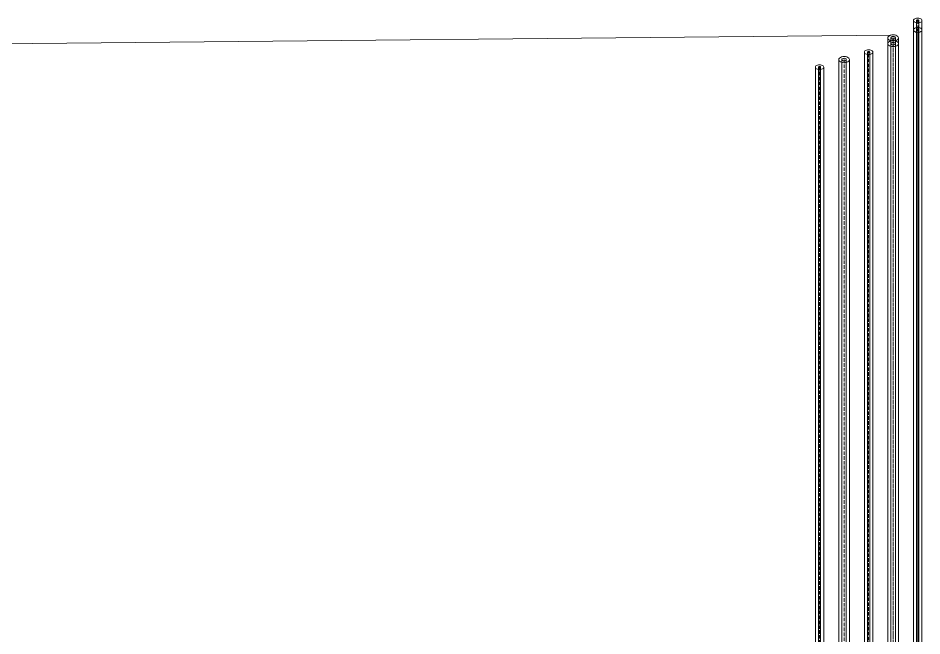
# Model space of a CAD drawing. Header units: millimetres. Extents: x -88595 to 880822, y -1054509 to -148035.
# Drawn here: x 441604 to 444207, y -315764 to -313985 of the extents above; entities that cross this region are included whole.
import ezdxf

# ---------------------------------------------------------------- set-up
doc = ezdxf.new("R2010")
doc.units = ezdxf.units.MM
doc.linetypes.add('$12$ADSK_Осевая', pattern=[14, 10, -2, 0, -2])
for name, color, linetype, lineweight in [('Изоляция', 7, 'Continuous', 18), ('Марки', 7, 'Continuous', 20), ('Трубопровод', 7, 'Continuous', 18)]:
    doc.layers.add(name, color=color, linetype=linetype, lineweight=lineweight)

msp = doc.modelspace()

# ---------------------------------------------------------------- linework, layer by layer
at = {"layer": 'Изоляция', "color": 190, "true_color": 0x8000ff}
for p, q in [((444182.4, -313992.1), (444182.4, -317322.1)), ((444206.8, -317322.1), (444206.8, -313992.1)), ((444041, -314083.3), (444041, -317341.4)), ((444065.4, -317341.4), (444065.4, -314083.3)), ((443899.9, -314126.4), (443899.9, -317147.4)), ((443924.2, -317147.4), (443924.2, -314126.4))]:
    msp.add_line(p, q, dxfattribs=at)
at = {"layer": 'Изоляция', "color": 134, "true_color": 0x00a6a6}
for p, q in [((444108.6, -314042.2), (444108.6, -317335)), ((444139.3, -317335), (444139.3, -314042.2)), ((443967.4, -314104.7), (443967.4, -317093.7)), ((443998.1, -317093.7), (443998.1, -314104.7))]:
    msp.add_line(p, q, dxfattribs=at)
at = {"layer": 'Изоляция', "color": 190, "true_color": 0x8000ff}
for points in [[(444186, -313987.2, 0), (444184.1, -313988.6, 0), (444182.9, -313990.3, 0), (444182.4, -313992.1, 0), (444182.9, -313994, 0), (444184.1, -313995.7, 0), (444186, -313997.1, 0)], [(444203.2, -313987.2, 0), (444200.7, -313986.1, 0), (444197.8, -313985.4, 0), (444194.6, -313985.1, 0), (444191.5, -313985.4, 0), (444188.5, -313986.1, 0), (444186, -313987.2, 0)], [(444203.2, -313997.1, 0), (444205.2, -313995.7, 0), (444206.4, -313994, 0), (444206.8, -313992.1, 0), (444206.4, -313990.3, 0), (444205.2, -313988.6, 0), (444203.2, -313987.2, 0)], [(444186, -314014.3, 0), (444184.1, -314015.7, 0), (444182.9, -314017.4, 0), (444182.4, -314019.2, 0), (444182.9, -314021.1, 0), (444184.1, -314022.7, 0), (444186, -314024.2, 0)], [(444186, -313997.1, 0), (444188.5, -313998.2, 0), (444191.5, -313998.9, 0), (444194.6, -313999.2, 0), (444197.8, -313998.9, 0), (444200.7, -313998.2, 0), (444203.2, -313997.1, 0)], [(444203.2, -314014.3, 0), (444200.7, -314013.1, 0), (444197.8, -314012.4, 0), (444194.6, -314012.2, 0), (444191.5, -314012.4, 0), (444188.5, -314013.1, 0), (444186, -314014.3, 0)], [(444203.2, -314024.2, 0), (444205.2, -314022.7, 0), (444206.4, -314021.1, 0), (444206.8, -314019.2, 0), (444206.4, -314017.4, 0), (444205.2, -314015.7, 0), (444203.2, -314014.3, 0)], [(444186, -314024.2, 0), (444188.5, -314025.3, 0), (444191.5, -314026, 0), (444194.6, -314026.3, 0), (444197.8, -314026, 0), (444200.7, -314025.3, 0), (444203.2, -314024.2, 0)], [(444044.6, -314078.3, 0), (444042.7, -314079.7, 0), (444041.4, -314081.4, 0), (444041, -314083.3, 0), (444041.4, -314085.1, 0), (444042.7, -314086.8, 0), (444044.6, -314088.2, 0)], [(444061.8, -314078.3, 0), (444059.3, -314077.2, 0), (444056.4, -314076.5, 0), (444053.2, -314076.2, 0), (444050.1, -314076.5, 0), (444047.1, -314077.2, 0), (444044.6, -314078.3, 0)], [(444044.6, -314088.2, 0), (444047.1, -314089.4, 0), (444050.1, -314090.1, 0), (444053.2, -314090.3, 0), (444056.4, -314090.1, 0), (444059.3, -314089.4, 0), (444061.8, -314088.2, 0)], [(444061.8, -314088.2, 0), (444063.7, -314086.8, 0), (444065, -314085.1, 0), (444065.4, -314083.3, 0), (444065, -314081.4, 0), (444063.7, -314079.7, 0), (444061.8, -314078.3, 0)], [(443903.5, -314121.5, 0), (443901.5, -314122.9, 0), (443900.3, -314124.6, 0), (443899.9, -314126.4, 0), (443900.3, -314128.3, 0), (443901.5, -314130, 0), (443903.5, -314131.4, 0)], [(443920.7, -314121.5, 0), (443918.1, -314120.4, 0), (443915.2, -314119.7, 0), (443912.1, -314119.4, 0), (443908.9, -314119.7, 0), (443906, -314120.4, 0), (443903.5, -314121.5, 0)], [(443920.7, -314131.4, 0), (443922.6, -314130, 0), (443923.8, -314128.3, 0), (443924.2, -314126.4, 0), (443923.8, -314124.6, 0), (443922.6, -314122.9, 0), (443920.7, -314121.5, 0)], [(443903.5, -314131.4, 0), (443906, -314132.5, 0), (443908.9, -314133.2, 0), (443912.1, -314133.5, 0), (443915.2, -314133.2, 0), (443918.1, -314132.5, 0), (443920.7, -314131.4, 0)]]:
    msp.add_polyline3d(points, dxfattribs=at)
at = {"layer": 'Изоляция', "color": 134, "true_color": 0x00a6a6}
for points in [[(444113.1, -314035.9, 0), (444110.6, -314037.7, 0), (444109.1, -314039.9, 0), (444108.6, -314042.2, 0), (444109.1, -314044.5, 0), (444110.6, -314046.6, 0), (444113.1, -314048.4, 0)], [(444134.8, -314035.9, 0), (444131.6, -314034.5, 0), (444127.9, -314033.6, 0), (444123.9, -314033.3, 0), (444119.9, -314033.6, 0), (444116.2, -314034.5, 0), (444113.1, -314035.9, 0)], [(444134.8, -314048.4, 0), (444137.2, -314046.6, 0), (444138.7, -314044.5, 0), (444139.3, -314042.2, 0), (444138.7, -314039.9, 0), (444137.2, -314037.7, 0), (444134.8, -314035.9, 0)], [(444113.1, -314052.3, 0), (444110.6, -314054.1, 0), (444109.1, -314056.3, 0), (444108.6, -314058.6, 0), (444109.1, -314060.8, 0), (444110.6, -314063, 0), (444113.1, -314064.8, 0)], [(444113.1, -314048.4, 0), (444116.2, -314049.8, 0), (444119.9, -314050.7, 0), (444123.9, -314051, 0), (444127.9, -314050.7, 0), (444131.6, -314049.8, 0), (444134.8, -314048.4, 0)], [(444134.8, -314052.3, 0), (444131.6, -314050.9, 0), (444127.9, -314050, 0), (444123.9, -314049.7, 0), (444119.9, -314050, 0), (444116.2, -314050.9, 0), (444113.1, -314052.3, 0)], [(444113.1, -314064.8, 0), (444116.2, -314066.2, 0), (444119.9, -314067.1, 0), (444123.9, -314067.4, 0), (444127.9, -314067.1, 0), (444131.6, -314066.2, 0), (444134.8, -314064.8, 0)], [(444134.8, -314064.8, 0), (444137.2, -314063, 0), (444138.7, -314060.8, 0), (444139.3, -314058.6, 0), (444138.7, -314056.3, 0), (444137.2, -314054.1, 0), (444134.8, -314052.3, 0)], [(443993.6, -314098.4, 0), (443990.4, -314097, 0), (443986.7, -314096.2, 0), (443982.8, -314095.8, 0), (443978.8, -314096.2, 0), (443975.1, -314097, 0), (443971.9, -314098.4, 0)], [(443971.9, -314098.4, 0), (443969.5, -314100.3, 0), (443967.9, -314102.4, 0), (443967.4, -314104.7, 0), (443967.9, -314107, 0), (443969.5, -314109.1, 0), (443971.9, -314111, 0)], [(443971.9, -314111, 0), (443975.1, -314112.4, 0), (443978.8, -314113.3, 0), (443982.8, -314113.6, 0), (443986.7, -314113.3, 0), (443990.4, -314112.4, 0), (443993.6, -314111, 0)], [(443993.6, -314111, 0), (443996.1, -314109.1, 0), (443997.6, -314107, 0), (443998.1, -314104.7, 0), (443997.6, -314102.4, 0), (443996.1, -314100.3, 0), (443993.6, -314098.4, 0)]]:
    msp.add_polyline3d(points, dxfattribs=at)
at = {"layer": 'Марки'}
msp.add_line((425760.3, -314214.2), (444116.2, -314034.5), dxfattribs=at)
at = {"layer": 'Трубопровод', "color": 190, "true_color": 0x8000ff}
for p, q in [((444191.4, -313992.1), (444191.4, -317322.1)), ((444197.8, -317322.1), (444197.8, -313992.1)), ((444050, -314083.3), (444050, -317341.4)), ((444056.4, -317341.4), (444056.4, -314083.3)), ((443908.9, -314126.4), (443908.9, -317147.4)), ((443915.2, -317147.4), (443915.2, -314126.4))]:
    msp.add_line(p, q, dxfattribs=at)
at = {"layer": 'Трубопровод', "color": 190, "linetype": '$12$ADSK_Осевая', "true_color": 0x8000ff}
for p, q in [((444194.6, -313992.1), (444194.6, -317292.8)), ((444194.6, -313992.1), (444194.6, -317292.8)), ((444194.6, -317322.1), (444194.6, -314019.2)), ((444194.6, -317322.1), (444194.6, -314019.2)), ((444053.2, -317341.4), (444053.2, -314083.3)), ((444053.2, -317341.4), (444053.2, -314083.3)), ((443912.1, -314126.4), (443912.1, -317147.4)), ((443912.1, -314126.4), (443912.1, -317147.4))]:
    msp.add_line(p, q, dxfattribs=at)
at = {"layer": 'Трубопровод', "color": 134, "true_color": 0x00a6a6}
for p, q in [((444117.6, -314042.2), (444117.6, -317335)), ((444130.3, -317335), (444130.3, -314042.2)), ((443976.4, -314104.7), (443976.4, -317093.7)), ((443989.1, -317093.7), (443989.1, -314104.7))]:
    msp.add_line(p, q, dxfattribs=at)
at = {"layer": 'Трубопровод', "color": 134, "linetype": '$12$ADSK_Осевая', "true_color": 0x00a6a6}
for p, q in [((444123.9, -314042.2), (444123.9, -317311.7)), ((444123.9, -314042.2), (444123.9, -317311.7)), ((444123.9, -314058.6), (444123.9, -317335)), ((444123.9, -314058.6), (444123.9, -317335)), ((443982.8, -314104.7), (443982.8, -317093.7)), ((443982.8, -314104.7), (443982.8, -317093.7))]:
    msp.add_line(p, q, dxfattribs=at)
at = {"layer": 'Трубопровод', "color": 190, "true_color": 0x8000ff}
for points in [[(444192.4, -313990.8, 0), (444191.9, -313991.2, 0), (444191.6, -313991.7, 0), (444191.4, -313992.1, 0), (444191.6, -313992.6, 0), (444191.9, -313993.1, 0), (444192.4, -313993.4, 0)], [(444196.9, -313990.8, 0), (444196.2, -313990.6, 0), (444195.4, -313990.4, 0), (444194.6, -313990.3, 0), (444193.8, -313990.4, 0), (444193, -313990.6, 0), (444192.4, -313990.8, 0)], [(444192.4, -313993.4, 0), (444193, -313993.7, 0), (444193.8, -313993.9, 0), (444194.6, -313994, 0), (444195.4, -313993.9, 0), (444196.2, -313993.7, 0), (444196.9, -313993.4, 0)], [(444196.9, -313993.4, 0), (444197.4, -313993.1, 0), (444197.7, -313992.6, 0), (444197.8, -313992.1, 0), (444197.7, -313991.7, 0), (444197.4, -313991.2, 0), (444196.9, -313990.8, 0)], [(444192.4, -314017.9, 0), (444191.9, -314018.3, 0), (444191.6, -314018.8, 0), (444191.4, -314019.2, 0), (444191.6, -314019.7, 0), (444191.9, -314020.2, 0), (444192.4, -314020.5, 0)], [(444196.9, -314017.9, 0), (444196.2, -314017.6, 0), (444195.4, -314017.5, 0), (444194.6, -314017.4, 0), (444193.8, -314017.5, 0), (444193, -314017.6, 0), (444192.4, -314017.9, 0)], [(444196.9, -314020.5, 0), (444197.4, -314020.2, 0), (444197.7, -314019.7, 0), (444197.8, -314019.2, 0), (444197.7, -314018.8, 0), (444197.4, -314018.3, 0), (444196.9, -314017.9, 0)], [(444192.4, -314020.5, 0), (444193, -314020.8, 0), (444193.8, -314021, 0), (444194.6, -314021.1, 0), (444195.4, -314021, 0), (444196.2, -314020.8, 0), (444196.9, -314020.5, 0)], [(444051, -314082, 0), (444050.5, -314082.3, 0), (444050.1, -314082.8, 0), (444050, -314083.3, 0), (444050.1, -314083.7, 0), (444050.5, -314084.2, 0), (444051, -314084.6, 0)], [(444055.4, -314082, 0), (444054.8, -314081.7, 0), (444054, -314081.5, 0), (444053.2, -314081.4, 0), (444052.4, -314081.5, 0), (444051.6, -314081.7, 0), (444051, -314082, 0)], [(444051, -314084.6, 0), (444051.6, -314084.9, 0), (444052.4, -314085, 0), (444053.2, -314085.1, 0), (444054, -314085, 0), (444054.8, -314084.9, 0), (444055.4, -314084.6, 0)], [(444055.4, -314084.6, 0), (444056, -314084.2, 0), (444056.3, -314083.7, 0), (444056.4, -314083.3, 0), (444056.3, -314082.8, 0), (444056, -314082.3, 0), (444055.4, -314082, 0)], [(443909.8, -314125.1, 0), (443909.3, -314125.5, 0), (443909, -314126, 0), (443908.9, -314126.4, 0), (443909, -314126.9, 0), (443909.3, -314127.4, 0), (443909.8, -314127.7, 0)], [(443914.3, -314125.1, 0), (443913.6, -314124.9, 0), (443912.9, -314124.7, 0), (443912.1, -314124.6, 0), (443911.2, -314124.7, 0), (443910.5, -314124.9, 0), (443909.8, -314125.1, 0)], [(443909.8, -314127.7, 0), (443910.5, -314128, 0), (443911.2, -314128.2, 0), (443912.1, -314128.3, 0), (443912.9, -314128.2, 0), (443913.6, -314128, 0), (443914.3, -314127.7, 0)], [(443914.3, -314127.7, 0), (443914.8, -314127.4, 0), (443915.1, -314126.9, 0), (443915.2, -314126.4, 0), (443915.1, -314126, 0), (443914.8, -314125.5, 0), (443914.3, -314125.1, 0)]]:
    msp.add_polyline3d(points, dxfattribs=at)
at = {"layer": 'Трубопровод', "color": 134, "true_color": 0x00a6a6}
for points in [[(444119.4, -314039.6, 0), (444118.4, -314040.3, 0), (444117.8, -314041.2, 0), (444117.6, -314042.2, 0), (444117.8, -314043.1, 0), (444118.4, -314044, 0), (444119.4, -314044.8, 0)], [(444128.4, -314039.6, 0), (444127.1, -314039, 0), (444125.6, -314038.6, 0), (444123.9, -314038.5, 0), (444122.3, -314038.6, 0), (444120.7, -314039, 0), (444119.4, -314039.6, 0)], [(444119.4, -314044.8, 0), (444120.7, -314045.3, 0), (444122.3, -314045.7, 0), (444123.9, -314045.8, 0), (444125.6, -314045.7, 0), (444127.1, -314045.3, 0), (444128.4, -314044.8, 0)], [(444128.4, -314044.8, 0), (444129.4, -314044, 0), (444130, -314043.1, 0), (444130.3, -314042.2, 0), (444130, -314041.2, 0), (444129.4, -314040.3, 0), (444128.4, -314039.6, 0)], [(444119.4, -314056, 0), (444118.4, -314056.7, 0), (444117.8, -314057.6, 0), (444117.6, -314058.6, 0), (444117.8, -314059.5, 0), (444118.4, -314060.4, 0), (444119.4, -314061.1, 0)], [(444128.4, -314056, 0), (444127.1, -314055.4, 0), (444125.6, -314055, 0), (444123.9, -314054.9, 0), (444122.3, -314055, 0), (444120.7, -314055.4, 0), (444119.4, -314056, 0)], [(444119.4, -314061.1, 0), (444120.7, -314061.7, 0), (444122.3, -314062.1, 0), (444123.9, -314062.2, 0), (444125.6, -314062.1, 0), (444127.1, -314061.7, 0), (444128.4, -314061.1, 0)], [(444128.4, -314061.1, 0), (444129.4, -314060.4, 0), (444130, -314059.5, 0), (444130.3, -314058.6, 0), (444130, -314057.6, 0), (444129.4, -314056.7, 0), (444128.4, -314056, 0)], [(443978.3, -314102.1, 0), (443977.3, -314102.9, 0), (443976.6, -314103.8, 0), (443976.4, -314104.7, 0), (443976.6, -314105.7, 0), (443977.3, -314106.5, 0), (443978.3, -314107.3, 0)], [(443987.3, -314102.1, 0), (443985.9, -314101.5, 0), (443984.4, -314101.2, 0), (443982.8, -314101, 0), (443981.1, -314101.2, 0), (443979.6, -314101.5, 0), (443978.3, -314102.1, 0)], [(443978.3, -314107.3, 0), (443979.6, -314107.9, 0), (443981.1, -314108.3, 0), (443982.8, -314108.4, 0), (443984.4, -314108.3, 0), (443985.9, -314107.9, 0), (443987.3, -314107.3, 0)], [(443987.3, -314107.3, 0), (443988.3, -314106.5, 0), (443988.9, -314105.7, 0), (443989.1, -314104.7, 0), (443988.9, -314103.8, 0), (443988.3, -314102.9, 0), (443987.3, -314102.1, 0)]]:
    msp.add_polyline3d(points, dxfattribs=at)

doc.saveas('drawing.dxf')
